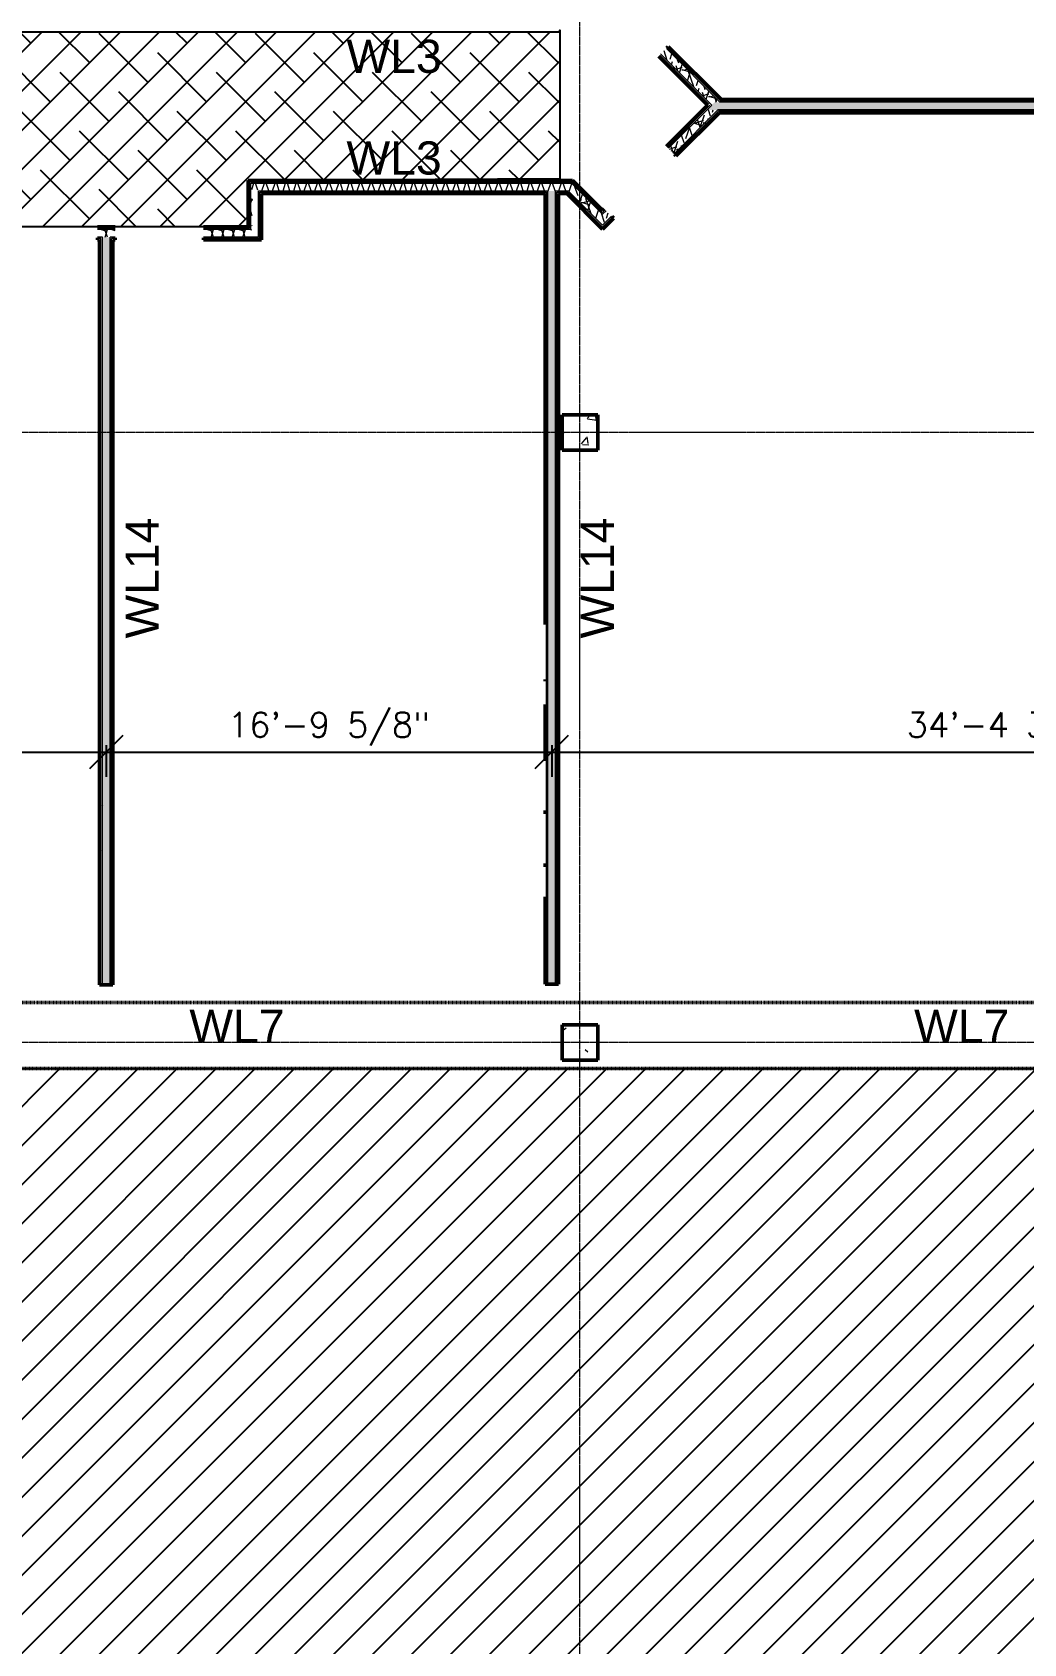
# Model space of a CAD drawing. Header units: inches. Extents: x -4294 to -464, y 9706 to 12475.
# Drawn here: x -2748 to -2300, y 10987 to 11716 of the extents above; entities that cross this region are included whole.
import ezdxf

# ---------------------------------------------------------------- set-up
doc = ezdxf.new("R2010")
doc.units = ezdxf.units.IN
doc.header["$MEASUREMENT"] = 0
doc.linetypes.add('Dash 1_16_', pattern=[0.125, 0.0625, -0.0625])
doc.linetypes.add('Grid Line 1_2_', pattern=[0.875, 0.5, -0.125, 0.125, -0.125])
for name, color, linetype, lineweight in [('0-3', 7, 'Continuous', 9), ('A-ANNO-DIMS', 211, 'Continuous', 9), ('A-WALL', 113, 'Continuous', 13), ('A-WALL-PATT-5', 111, 'Continuous', 9), ('C-PROP-LINE-2', 91, 'Dash 1_16_', 50), ('I-WALL-2', 2, 'Continuous', 50), ('S-COLS', 52, 'Continuous', 9), ('S-COLS-1', 250, 'Continuous', 50), ('S-GRID-1', 1, 'Grid Line 1_2_', 9)]:
    doc.layers.add(name, color=color, linetype=linetype, lineweight=lineweight)
doc.layers.add('LOAD_HATCH', color=8, linetype='Continuous')
doc.layers.add('loads', color=1, linetype='Continuous')
doc.styles.add('Arial', font='arial.ttf', dxfattribs={"height": 22.5})
doc.styles.add('Century Gothic', font='simplex.shx', dxfattribs={"height": 11.25})
doc.dimstyles.new('OD__1_8__Tol__', dxfattribs={"dimscale": 12, "dimtxt": 11.746893, "dimasz": 1.25, "dimexe": 0.9375, "dimexo": 0.625, "dimgap": 0.15625, "dimtad": 1, "dimdec": 3, "dimrnd": 0.125, "dimzin": 3, "dimdsep": 46, "dimlunit": 4, "dimtxsty": 'Century Gothic', "dimsah": 1, "dimcen": 0.09, "dimdle": 0.9375, "dimazin": 0, "dimtfac": 1, "dimtdec": 4, "dimtix": 1, "dimtmove": 0, "dimatfit": 3, "dimfxl": 1, "dimtvp": 1, "dimtfill": 1, "dimfrac": 2, "dimtolj": 1, "dimtzin": 0, "dimarcsym": 2})
pattern_1 = [(0, (3860.724, -12118.589), (38.4, 9.6), [1.584, -27.216, 1.584, -27.216, -153.6]), (0, (3860.724, -12118.589), (38.4, 9.6), [-57.6, 1.584, -56.016, 1.584, -27.216, -67.2]), (0, (3860.724, -12118.589), (38.4, 9.6), [-144, 1.584, -17.616, 1.584, -46.416]), (120, (3875.124, -12113.789), (-27.513844, 28.4553755), [1.584, -27.216, 1.584, -27.216, -153.6]), (120, (3875.124, -12113.789), (-27.513844, 28.4553755), [-57.6, 1.584, -56.016, 1.584, -27.216, -67.2]), (120, (3875.124, -12113.789), (-27.513844, 28.4553755), [-144, 1.584, -17.616, 1.584, -46.416]), (240, (3879.924, -12094.589), (-10.886156, -38.0553755), [1.584, -27.216, 1.584, -27.216, -153.6]), (240, (3879.924, -12094.589), (-10.886156, -38.0553755), [-57.6, 1.584, -56.016, 1.584, -27.216, -67.2]), (240, (3879.924, -12094.589), (-10.886156, -38.0553755), [-144, 1.584, -17.616, 1.584, -46.416])]
pattern_2 = [(161.57, (3861.3237, -12117.9894), (-4.80033747, -0.00041462), [0, -34.152, 3.792, 0]), (18.43, (3860.1237, -12117.9894), (-4.80033747, 0.00041462), [0, -34.152, 3.792, 0]), (108.43, (3861.3237, -12117.9894), (2.39913218, -12.00105099), [11.382, -26.562]), (71.57, (3860.1237, -12117.9894), (2.39913218, 12.00105099), [11.382, -26.562])]

# ---------------------------------------------------------------- blocks, each defined once
blk = doc.blocks.new('Family - ___-1870007-FLOOR PLAN - BASEMENT')
at = {"layer": 'C-PROP-LINE-2'}
blk.add_line((-2067.92, 11247.39), (-3400.05, 11247.39), dxfattribs=at)
blk = doc.blocks.new('Family - ___-1870574-FLOOR PLAN - BASEMENT')
at = {"layer": 'C-PROP-LINE-2'}
blk.add_line((-2098.26, 11277.29), (-3401.05, 11277.29), dxfattribs=at)
blk = doc.blocks.new('Concrete-Rectangular-Column - ONE-V7-FLOOR PLAN - BASEMENT')
at = {"layer": 'S-COLS'}
h = blk.add_hatch(dxfattribs=at)
h.set_pattern_fill('FP_10', color=256, style=0, pattern_type=2)
h.set_pattern_definition([(50, (2500.324, -11535.19), (34.4287, -3.01202), [3.6, -39.6]), (355, (2500.324, -11535.19), (-6.6596, 36.10481), [2.88, -31.68]), (100.451, (2503.193, -11535.44), (27.76876, 33.0931), [3.06, -33.655]), (46.184, (2500.324, -11525.59), (51.22752, -7.94535), [5.4, -59.4]), (96.636, (2504.593, -11526.25), (44.86319, 46.7577), [4.589, -50.482]), (351.184, (2500.324, -11525.59), (44.86417, 46.75745), [4.32, -47.52]), (21, (2505.124, -11527.99), (28.65176, -19.325734), [3.6, -39.6]), (326, (2505.124, -11527.99), (11.67934, 34.80662), [2.88, -31.68]), (71.451, (2507.51, -11529.6), (40.33096, 15.48132), [3.06, -33.655]), (37.5, (2500.324, -11535.189), (0.583112, 15.978979), [1.584, -29.712, 1.584, -30.576, -31.8]), (37.5, (2500.324, -11535.189), (0.583112, 15.978979), [-63.456, 1.584, -30.216]), (7.5, (2500.324, -11535.189), (12.62689, 18.932107), [1.584, -16.752, 1.584, -28.992, -12.12]), (7.5, (2500.324, -11535.189), (12.62689, 18.932107), [-48.912, 1.584, -10.536]), (327.5, (2489.62, -11535.189), (25.622992, -1.082799), [1.584, -10.416, 1.584, -35.856, -49.68]), (327.5, (2489.62, -11535.189), (25.622992, -1.082799), [-49.44, 1.584, -48.096]), (317.5, (2484.82, -11535.19), (27.99243, 4.80496), [1.584, -14.016, 1.584, -23.28, -35.28]), (317.5, (2484.82, -11535.19), (27.99243, 4.80496), [-40.464, 1.584, -33.696])])
h.paths.add_polyline_path([(8, -8), (8, 8), (-8, 8), (-8, -8), (7.14, -8)], flags=0)
at = {"layer": 'S-COLS-1'}
for p, q in [((8, 8), (-8, 8)), ((-8, 8), (-8, -8)), ((8, -8), (8, 8)), ((-8, -8), (8, -8))]:
    blk.add_line(p, q, dxfattribs=at)
blk = doc.blocks.new('Concrete-Rectangular-Column - ONE-V12-FLOOR PLAN - BASEMENT')
at = {"layer": 'S-COLS'}
h = blk.add_hatch(dxfattribs=at)
h.set_pattern_fill('FP_15', color=256, style=0, pattern_type=2)
h.set_pattern_definition([(50, (2500.324, -11187.19), (34.4287, -3.01202), [3.6, -39.6]), (355, (2500.324, -11187.19), (-6.6596, 36.10481), [2.88, -31.68]), (100.451, (2503.193, -11187.44), (27.76876, 33.0931), [3.06, -33.655]), (46.184, (2500.324, -11177.59), (51.22752, -7.94535), [5.4, -59.4]), (96.636, (2504.593, -11178.25), (44.86319, 46.7577), [4.589, -50.482]), (351.184, (2500.324, -11177.59), (44.86417, 46.75745), [4.32, -47.52]), (21, (2505.124, -11179.99), (28.65176, -19.325734), [3.6, -39.6]), (326, (2505.124, -11179.99), (11.67934, 34.80662), [2.88, -31.68]), (71.451, (2507.51, -11181.6), (40.33096, 15.48132), [3.06, -33.655]), (37.5, (2500.324, -11187.189), (0.583112, 15.978979), [1.584, -29.712, 1.584, -30.576, -31.8]), (37.5, (2500.324, -11187.189), (0.583112, 15.978979), [-63.456, 1.584, -30.216]), (7.5, (2500.324, -11187.189), (12.62689, 18.932107), [1.584, -16.752, 1.584, -28.992, -12.12]), (7.5, (2500.324, -11187.189), (12.62689, 18.932107), [-48.912, 1.584, -10.536]), (327.5, (2489.62, -11187.189), (25.622992, -1.082799), [1.584, -10.416, 1.584, -35.856, -49.68]), (327.5, (2489.62, -11187.189), (25.622992, -1.082799), [-49.44, 1.584, -48.096]), (317.5, (2484.82, -11187.19), (27.99243, 4.80496), [1.584, -14.016, 1.584, -23.28, -35.28]), (317.5, (2484.82, -11187.19), (27.99243, 4.80496), [-40.464, 1.584, -33.696])])
h.paths.add_polyline_path([(8, -8), (8, 8), (-8, 8), (-8, -8), (6.91, -8)], flags=0)
at = {"layer": 'S-COLS-1'}
for p, q in [((8, 8), (-8, 8)), ((-8, 8), (-8, -8)), ((8, -8), (8, 8)), ((-8, -8), (8, -8))]:
    blk.add_line(p, q, dxfattribs=at)
blk = doc.blocks.new('Family - ___-1870007-FLOOR PLAN - 1ST FLOOR')
at = {"layer": 'C-PROP-LINE-2'}
blk.add_line((-2067.92, 11247.39), (-3400.05, 11247.39), dxfattribs=at)
blk = doc.blocks.new('Family - ___-1870574-FLOOR PLAN - 1ST FLOOR')
at = {"layer": 'C-PROP-LINE-2'}
blk.add_line((-2098.26, 11277.29), (-3401.05, 11277.29), dxfattribs=at)
blk = doc.blocks.new('_Oblique')
at = {"color": 0, "linetype": 'ByBlock', "lineweight": -2}
blk.add_line((-0.5, -0.5), (0.5, 0.5), dxfattribs=at)
blk = doc.blocks.new('*D263')
at = {"layer": 'A-ANNO-DIMS', "color": 0, "lineweight": -2}
for p, q in [((-2916.32, 11393.73), (-2916.32, 11379.37)), ((-2714.72, 11393.73), (-2714.72, 11379.37)), ((-2927.57, 11390.62), (-2703.47, 11390.62))]:
    blk.add_line(p, q, dxfattribs=at)
at = {"layer": 'Defpoints', "color": 0}
for p in [(-2916.32, 11401.23), (-2714.72, 11401.23), (-2714.72, 11390.62)]:
    blk.add_point(p, dxfattribs=at)
at = {"layer": 'A-ANNO-DIMS', "color": 0, "lineweight": -2, "xscale": 15, "yscale": 15, "zscale": 15, "rotation": 180}
blk.add_blockref('_Oblique', (-2916.32, 11390.62), dxfattribs=at)
at = {"layer": 'A-ANNO-DIMS', "color": 0, "lineweight": -2, "xscale": 15, "yscale": 15, "zscale": 15}
blk.add_blockref('_Oblique', (-2714.72, 11390.62), dxfattribs=at)
at = {"layer": 'A-ANNO-DIMS', "color": 0, "insert": (-2815.52, 11401.07), "char_height": 11.25, "attachment_point": 5, "style": 'Century Gothic', "bg_fill": 3, "box_fill_scale": 1.25, "bg_fill_color": 257, "bg_fill_transparency": 0}
blk.add_mtext('\\A1;16\'-9 5/8"', dxfattribs=at)
blk = doc.blocks.new('*D264')
at = {"layer": 'A-ANNO-DIMS', "color": 0, "lineweight": -2}
for p, q in [((-2714.72, 11393.73), (-2714.72, 11379.37)), ((-2513.12, 11393.73), (-2513.12, 11379.37)), ((-2725.97, 11390.62), (-2501.87, 11390.62))]:
    blk.add_line(p, q, dxfattribs=at)
at = {"layer": 'Defpoints', "color": 0}
for p in [(-2714.72, 11401.23), (-2513.12, 11401.23), (-2513.12, 11390.62)]:
    blk.add_point(p, dxfattribs=at)
at = {"layer": 'A-ANNO-DIMS', "color": 0, "lineweight": -2, "xscale": 15, "yscale": 15, "zscale": 15, "rotation": 180}
blk.add_blockref('_Oblique', (-2714.72, 11390.62), dxfattribs=at)
at = {"layer": 'A-ANNO-DIMS', "color": 0, "lineweight": -2, "xscale": 15, "yscale": 15, "zscale": 15}
blk.add_blockref('_Oblique', (-2513.12, 11390.62), dxfattribs=at)
at = {"layer": 'A-ANNO-DIMS', "color": 0, "insert": (-2613.92, 11401.07), "char_height": 11.25, "attachment_point": 5, "style": 'Century Gothic', "bg_fill": 3, "box_fill_scale": 1.25, "bg_fill_color": 257, "bg_fill_transparency": 0}
blk.add_mtext('\\A1;16\'-9 5/8"', dxfattribs=at)
blk = doc.blocks.new('*D265')
at = {"layer": 'A-ANNO-DIMS', "color": 0, "lineweight": -2}
for p, q in [((-2513.12, 11393.73), (-2513.12, 11379.37)), ((-2100.32, 11393.73), (-2100.32, 11379.37)), ((-2524.37, 11390.62), (-2089.07, 11390.62))]:
    blk.add_line(p, q, dxfattribs=at)
at = {"layer": 'Defpoints', "color": 0}
for p in [(-2513.12, 11401.23), (-2100.32, 11401.23), (-2100.32, 11390.62)]:
    blk.add_point(p, dxfattribs=at)
at = {"layer": 'A-ANNO-DIMS', "color": 0, "lineweight": -2, "xscale": 15, "yscale": 15, "zscale": 15, "rotation": 180}
blk.add_blockref('_Oblique', (-2513.12, 11390.62), dxfattribs=at)
at = {"layer": 'A-ANNO-DIMS', "color": 0, "lineweight": -2, "xscale": 15, "yscale": 15, "zscale": 15}
blk.add_blockref('_Oblique', (-2100.32, 11390.62), dxfattribs=at)
at = {"layer": 'A-ANNO-DIMS', "color": 0, "insert": (-2306.72, 11401.07), "char_height": 11.25, "attachment_point": 5, "style": 'Century Gothic', "bg_fill": 3, "box_fill_scale": 1.25, "bg_fill_color": 257, "bg_fill_transparency": 0}
blk.add_mtext('\\A1;34\'-4 3/4"', dxfattribs=at)
blk = doc.blocks.new('zw$4457')
at = {"layer": 'A-WALL-PATT-5'}
h = blk.add_hatch(dxfattribs=at)
h.set_pattern_fill('FP_3', color=256, style=0, pattern_type=2)
h.set_pattern_definition(pattern_1)
h.paths.add_polyline_path([(1418.2875, -435.136), (1418.7294, -434.694), (1396.5661, -412.5306), (1396.1241, -412.9726), (1417.4036, -434.2521)], flags=0)
h = blk.add_hatch(dxfattribs=at)
h.set_pattern_fill('FP_3', color=256, style=0, pattern_type=2)
h.set_pattern_definition(pattern_1)
h.paths.add_polyline_path([(1419.1714, -435.136), (1419.6133, -434.694), (1397.008, -412.0887), (1396.5661, -412.5306), (1419.1493, -435.1138)], flags=0)
h = blk.add_hatch(dxfattribs=at)
h.set_pattern_fill('FP_19', color=256, style=0, pattern_type=2)
h.set_pattern_definition(pattern_2)
h.paths.add_polyline_path([(1420.0553, -435.136), (1421.3412, -433.85), (1423.719, -433.85), (1399.4829, -409.6138), (1397.008, -412.0887), (1419.6133, -434.694)], flags=0)
h = blk.add_hatch(dxfattribs=at)
h.set_pattern_fill('FP_3', color=256, style=0, pattern_type=2)
h.set_pattern_definition(pattern_1)
h.paths.add_polyline_path([(1371.0406, -483.2667), (1371.7477, -482.5596), (1371.3057, -482.1177), (1370.5986, -482.8248), (1370.7754, -483.0016)], flags=0)
h.paths.add_polyline_path([(1400.032, -454.2754), (1419.1493, -435.1138), (1418.7294, -434.694), (1399.59, -453.8334)], flags=0)
h = blk.add_hatch(dxfattribs=at)
h.set_pattern_fill('FP_19', color=256, style=0, pattern_type=2)
h.set_pattern_definition(pattern_2)
h.paths.add_polyline_path([(1373.0735, -487.0674), (1374.6394, -485.4513), (1372.1896, -483.0016), (1370.5986, -484.5926), (1373.0484, -487.0423)], flags=0)
h.paths.add_polyline_path([(1402.9488, -457.1922), (1422.791, -437.35), (1417.8412, -437.35), (1400.4739, -454.7173)], flags=0)
h = blk.add_hatch(dxfattribs=at)
h.set_pattern_fill('FP_19', color=256, style=0, pattern_type=2)
h.set_pattern_definition(pattern_2)
h.paths.add_polyline_path([(1734.0448, -437.35), (1754.9, -437.35), (1754.9, -433.85), (1421.3412, -433.85), (1417.8412, -437.35), (1691.6209, -437.35)], flags=0)
h = blk.add_hatch(dxfattribs=at)
h.set_pattern_fill('FP_3', color=256, style=0, pattern_type=2)
h.set_pattern_definition(pattern_1)
h.paths.add_polyline_path([(1422.166, -437.975), (1472.5355, -437.975), (1472.5355, -437.35), (1422.791, -437.35), (1422.4248, -437.7161)], flags=0)
h.paths.add_polyline_path([(1754.275, -437.975), (1754.9, -437.975), (1754.9, -437.35), (1476.0355, -437.35), (1476.0355, -437.975), (1734.0448, -437.975)], flags=0)
h = blk.add_hatch(dxfattribs=at)
h.set_pattern_fill('FP_3', color=256, style=0, pattern_type=2)
h.set_pattern_definition(pattern_1)
h.paths.add_polyline_path([(1754.5864, -433.85), (1754.9, -433.85), (1754.9, -433.225), (1476.0355, -433.225), (1476.0355, -433.6625), (1472.5355, -433.6625), (1472.5355, -433.225), (1423.094, -433.225), (1423.719, -433.85), (1734.0448, -433.85)], flags=0)
h = blk.add_hatch(dxfattribs=at)
h.set_pattern_fill('FP_3', color=256, style=0, pattern_type=2)
h.set_pattern_definition(pattern_1)
h.paths.add_polyline_path([(1754.5859, -433.225), (1754.9, -433.225), (1754.9, -432.6), (1476.0355, -432.6), (1476.0355, -433.225), (1734.0448, -433.225)], flags=0)
h.paths.add_polyline_path([(1424.2368, -433.225), (1472.5355, -433.225), (1472.5355, -432.6), (1423.3529, -432.6), (1423.9779, -433.225)], flags=0)
h = blk.add_hatch(dxfattribs=at)
h.set_pattern_fill('FP_3', color=256, style=0, pattern_type=2)
h.set_pattern_definition(pattern_1)
h.paths.add_polyline_path([(1373.5155, -487.5094), (1375.1064, -485.9184), (1374.6645, -485.4765), (1373.0735, -487.0674), (1373.4903, -487.4843)], flags=0)
h.paths.add_polyline_path([(1403.3907, -457.6341), (1423.0498, -437.975), (1422.166, -437.975), (1402.9488, -457.1922), (1403.2714, -457.5148)], flags=0)
h = blk.add_hatch(dxfattribs=at)
h.set_pattern_fill('FP_3', color=256, style=0, pattern_type=2)
h.set_pattern_definition(pattern_1)
h.paths.add_polyline_path([(1373.9574, -487.9513), (1375.5484, -486.3603), (1375.1064, -485.9184), (1373.5155, -487.5094), (1373.8411, -487.835)], flags=0)
h.paths.add_polyline_path([(1403.8327, -458.0761), (1423.3087, -438.6), (1422.4248, -438.6), (1403.3907, -457.6341)], flags=0)
h = blk.add_hatch(dxfattribs=at)
h.set_pattern_fill('FP_3', color=256, style=0, pattern_type=2)
h.set_pattern_definition(pattern_1)
h.paths.add_polyline_path([(1422.469, -438.6), (1472.5355, -438.6), (1472.5355, -437.975), (1423.0498, -437.975), (1422.4248, -438.6)], flags=0)
h.paths.add_polyline_path([(1754.5901, -438.6), (1754.9, -438.6), (1754.9, -437.975), (1476.0355, -437.975), (1476.0355, -438.6), (1754.275, -438.6)], flags=0)
h = blk.add_hatch(dxfattribs=at)
h.set_pattern_fill('FP_3', color=256, style=0, pattern_type=2)
h.set_pattern_definition(pattern_1)
h.paths.add_polyline_path([(1210.2, -469.875), (1356.765, -469.875), (1356.14, -469.25), (1210.2, -469.25)], flags=0)
h = blk.add_hatch(dxfattribs=at)
h.set_pattern_fill('FP_3', color=256, style=0, pattern_type=2)
h.set_pattern_definition(pattern_1)
h.paths.add_polyline_path([(1355.8811, -470.5), (1356.5061, -470.5), (1355.8811, -469.875), (1210.825, -469.875), (1210.825, -470.5), (1355.0563, -470.5)], flags=0)
h = blk.add_hatch(dxfattribs=at)
h.set_pattern_fill('FP_19', color=256, style=0, pattern_type=2)
h.set_pattern_definition(pattern_2)
h.paths.add_polyline_path([(1354.5386, -474), (1355.0563, -474), (1351.5563, -470.5), (1211.45, -470.5), (1211.45, -473.35), (1214.3, -473.35), (1214.95, -474), (1354.1724, -474)], flags=0)
h = blk.add_hatch(dxfattribs=at)
h.set_pattern_fill('FP_3', color=256, style=0, pattern_type=2)
h.set_pattern_definition(pattern_1)
h.paths.add_polyline_path([(1320.578, -474.625), (1345.85, -474.625), (1345.85, -474), (1215.575, -474.003), (1215.575, -474.625), (1302.5762, -474.625)], flags=0)
h.paths.add_polyline_path([(1349.35, -474.625), (1354.7974, -474.625), (1354.1724, -474), (1349.35, -474)], flags=0)
h = blk.add_hatch(dxfattribs=at)
h.set_pattern_fill('FP_19', color=256, style=0, pattern_type=2)
h.set_pattern_definition(pattern_2)
h.paths.add_polyline_path([(1345.85, -833.05), (1349.35, -833.05), (1349.35, -474), (1345.85, -474), (1345.85, -832.9785)], flags=0)
h = blk.add_hatch(dxfattribs=at)
h.set_pattern_fill('FP_19', color=256, style=0, pattern_type=2)
h.set_pattern_definition(pattern_2)
h.paths.add_polyline_path([(1370.5735, -489.5172), (1373.0484, -487.0423), (1356.5061, -470.5), (1351.5563, -470.5), (1370.1316, -489.0752)], flags=0)
h = blk.add_hatch(dxfattribs=at)
h.set_pattern_fill('FP_19', color=256, style=0, pattern_type=2)
h.set_pattern_definition(pattern_2)
h.paths.add_polyline_path([(1212.075, -490.2), (1212.075, -475.25), (1211.45, -475.25), (1211.45, -490.2)], flags=0)
h = blk.add_hatch(dxfattribs=at)
h.set_pattern_fill('FP_3', color=256, style=0, pattern_type=2)
h.set_pattern_definition(pattern_1)
h.paths.add_polyline_path([(1345.225, -833.05), (1345.225, -669.6), (1344.6, -669.6), (1344.6, -833.05)], flags=0)
h.paths.add_polyline_path([(1345.225, -666.1), (1345.225, -475.25), (1344.6, -475.25), (1344.6, -666.1)], flags=0)
h = blk.add_hatch(dxfattribs=at)
h.set_pattern_fill('FP_3', color=256, style=0, pattern_type=2)
h.set_pattern_definition(pattern_1)
h.paths.add_polyline_path([(1345.85, -833.05), (1345.85, -669.6), (1345.225, -669.6), (1345.225, -833.05)], flags=0)
h.paths.add_polyline_path([(1345.5584, -666.1), (1345.85, -666.1), (1345.85, -474.625), (1345.225, -474.625), (1345.225, -666.1)], flags=0)
h = blk.add_hatch(dxfattribs=at)
h.set_pattern_fill('FP_3', color=256, style=0, pattern_type=2)
h.set_pattern_definition(pattern_1)
h.paths.add_polyline_path([(1349.35, -680.3734), (1349.975, -680.338), (1349.975, -474.625), (1349.35, -474.625), (1349.35, -679.0097)], flags=0)
h.paths.add_polyline_path([(1349.975, -833.05), (1349.975, -680.3734), (1349.35, -680.3734), (1349.35, -833.05)], flags=0)
h = blk.add_hatch(dxfattribs=at)
h.set_pattern_fill('FP_3', color=256, style=0, pattern_type=2)
h.set_pattern_definition(pattern_1)
h.paths.add_polyline_path([(1350.6, -833.05), (1350.6, -680.3734), (1349.975, -680.3734), (1349.975, -833.05)], flags=0)
h.paths.add_polyline_path([(1349.975, -680.338), (1350.6, -680.3027), (1350.6, -475.25), (1349.975, -475.25), (1349.975, -679.0097)], flags=0)
h = blk.add_hatch(dxfattribs=at)
h.set_pattern_fill('FP_19', color=256, style=0, pattern_type=2)
h.set_pattern_definition(pattern_2)
h.paths.add_polyline_path([(1212.075, -494.95), (1212.075, -492.075), (1211.45, -491.45), (1190, -491.45), (1190, -494.95), (1210.3202, -494.95)], flags=0)
h.paths.add_polyline_path([(1149, -494.95), (1150, -494.95), (1150, -491.45), (1142, -491.45), (1142, -494.95), (1148.375, -494.95)], flags=0)
h.paths.add_polyline_path([(1102, -494.95), (1101.9854, -491.45), (1080.55, -491.45), (1079.925, -492.075), (1079.925, -494.95), (1100.0624, -494.95)], flags=0)
h = blk.add_hatch(dxfattribs=at)
h.set_pattern_fill('FP_3', color=256, style=0, pattern_type=2)
h.set_pattern_definition(pattern_1)
h.paths.add_polyline_path([(1210.2, -491.45), (1211.45, -491.45), (1211.45, -490.825), (1190, -490.825), (1190, -491.45)], flags=0)
h.paths.add_polyline_path([(1142, -491.45), (1150, -491.45), (1150, -490.825), (1142, -490.825), (1142, -491.3875)], flags=0)
h.paths.add_polyline_path([(1101.9854, -491.45), (1102, -491.4234), (1102, -490.825), (1080.55, -490.825), (1080.55, -491.45), (1100.0624, -491.45)], flags=0)
h = blk.add_hatch(dxfattribs=at)
h.set_pattern_fill('FP_3', color=256, style=0, pattern_type=2)
h.set_pattern_definition(pattern_1)
h.paths.add_polyline_path([(1211.45, -495.575), (1211.45, -494.95), (1190, -494.95), (1190, -495.575), (1210.3202, -495.575)], flags=0)
h.paths.add_polyline_path([(1150, -495.575), (1150, -494.95), (1147.75, -494.95), (1147.75, -495.575), (1149.6129, -495.575)], flags=0)
h.paths.add_polyline_path([(1144.25, -495.575), (1144.25, -494.95), (1142, -494.95), (1142, -495.575), (1143.625, -495.575)], flags=0)
h.paths.add_polyline_path([(1080.55, -495.575), (1102, -495.575), (1102, -494.95), (1080.55, -494.95), (1080.55, -495.0377)], flags=0)
h = blk.add_hatch(dxfattribs=at)
h.set_pattern_fill('FP_3', color=256, style=0, pattern_type=2)
h.set_pattern_definition(pattern_1)
h.paths.add_polyline_path([(1211.45, -496.2), (1211.45, -495.575), (1190, -495.575), (1190, -496.2), (1210.3202, -496.2)], flags=0)
h.paths.add_polyline_path([(1148.375, -496.2), (1150, -496.2), (1150, -495.575), (1148.375, -495.575)], flags=0)
h.paths.add_polyline_path([(1143.625, -496.2), (1143.625, -495.575), (1142, -495.575), (1142, -496.2), (1143, -496.2)], flags=0)
h.paths.add_polyline_path([(1080.55, -496.2), (1102, -496.2), (1102, -495.575), (1080.55, -495.575), (1080.55, -495.6758)], flags=0)
h = blk.add_hatch(dxfattribs=at)
h.set_pattern_fill('FP_3', color=256, style=0, pattern_type=2)
h.set_pattern_definition(pattern_1)
h.paths.add_polyline_path([(1210.825, -490.825), (1210.825, -490.2), (1190, -490.2), (1190, -490.825), (1210.3202, -490.825)], flags=0)
h.paths.add_polyline_path([(1142, -490.825), (1150, -490.825), (1150, -490.2), (1142, -490.2)], flags=0)
h.paths.add_polyline_path([(1081.175, -490.825), (1102, -490.825), (1102, -490.2), (1081.175, -490.2)], flags=0)
h = blk.add_hatch(dxfattribs=at)
h.set_pattern_fill('FP_3', color=256, style=0, pattern_type=2)
h.set_pattern_definition(pattern_1)
h.paths.add_polyline_path([(1144.25, -833.3), (1144.25, -495.575), (1143.625, -495.575), (1143.625, -833.3)], flags=0)
h = blk.add_hatch(dxfattribs=at)
h.set_pattern_fill('FP_19', color=256, style=0, pattern_type=2)
h.set_pattern_definition(pattern_2)
h.paths.add_polyline_path([(1144.25, -833.3), (1147.75, -833.3), (1147.75, -494.95), (1144.25, -494.95), (1144.25, -833.1281)], flags=0)
h = blk.add_hatch(dxfattribs=at)
h.set_pattern_fill('FP_3', color=256, style=0, pattern_type=2)
h.set_pattern_definition(pattern_1)
h.paths.add_polyline_path([(1148.375, -833.3), (1148.375, -495.575), (1147.75, -495.575), (1147.75, -833.3)], flags=0)
h = blk.add_hatch(dxfattribs=at)
h.set_pattern_fill('FP_3', color=256, style=0, pattern_type=2)
h.set_pattern_definition(pattern_1)
h.paths.add_polyline_path([(1143.625, -833.3), (1143.625, -496.2), (1143, -496.2), (1143, -833.3)], flags=0)
h = blk.add_hatch(dxfattribs=at)
h.set_pattern_fill('FP_3', color=256, style=0, pattern_type=2)
h.set_pattern_definition(pattern_1)
h.paths.add_polyline_path([(1149, -833.3), (1149, -496.2), (1148.375, -496.2), (1148.375, -833.3)], flags=0)
at = {"layer": 'A-WALL'}
for p, q in [((1396.5661, -412.5306), (1418.7294, -434.694)), ((1397.008, -412.0887), (1420.0553, -435.136)), ((1399.4829, -409.6138), (1423.719, -433.85)), ((1399.9248, -409.1719), (1423.9779, -433.225)), ((1419.1714, -435.136), (1400.032, -454.2754)), ((1420.0553, -435.136), (1400.4739, -454.7173)), ((1422.791, -437.35), (1402.9488, -457.1922)), ((1422.5912, -432.6), (1422.469, -432.6)), ((1422.5912, -432.6), (1422.5301, -432.6611)), ((1754.9, -437.35), (1422.791, -437.35)), ((1754.9, -433.85), (1423.719, -433.85)), ((1754.9, -433.225), (1423.9779, -433.225)), ((1423.0498, -437.975), (1403.3907, -457.6341)), ((1754.9, -437.975), (1423.0498, -437.975)), ((1210.825, -469.875), (1356.765, -469.875)), ((1210.825, -490.825), (1210.825, -469.875)), ((1211.45, -470.5), (1356.5061, -470.5)), ((1211.45, -491.45), (1211.45, -470.5)), ((1214.95, -474), (1345.85, -474)), ((1214.95, -494.95), (1214.95, -474)), ((1345.85, -833.05), (1345.85, -474)), ((1349.35, -833.05), (1349.35, -474)), ((1349.35, -474), (1355.0563, -474)), ((1370.5986, -489.5423), (1355.0563, -474)), ((1370.5986, -484.5926), (1356.5061, -470.5)), ((1370.5986, -483.7087), (1356.765, -469.875)), ((1215.575, -474.625), (1345.225, -474.625)), ((1215.575, -495.575), (1215.575, -474.625)), ((1345.225, -833.05), (1345.225, -474.625)), ((1349.975, -833.05), (1349.975, -474.625)), ((1349.975, -474.625), (1354.7974, -474.625)), ((1370.5986, -490.4262), (1354.7974, -474.625)), ((1371.7477, -482.5596), (1370.5986, -483.7087)), ((1372.1896, -483.0016), (1370.5986, -484.5926)), ((1374.6645, -485.4765), (1370.5986, -489.5423)), ((1375.1064, -485.9184), (1370.5986, -490.4262)), ((1150, -490.825), (1142, -490.825)), ((1150, -491.45), (1142, -491.45)), ((1144.25, -494.95), (1142, -494.95)), ((1143.625, -495.575), (1142, -495.575)), ((1143.625, -833.3), (1143.625, -495.575)), ((1144.25, -833.3), (1144.25, -494.95)), ((1147.75, -833.3), (1147.75, -494.95)), ((1150, -494.95), (1147.75, -494.95)), ((1148.375, -833.3), (1148.375, -495.575)), ((1150, -495.575), (1148.375, -495.575)), ((1210.825, -490.825), (1190, -490.825)), ((1211.45, -491.45), (1190, -491.45)), ((1214.95, -494.95), (1190, -494.95)), ((1215.575, -495.575), (1190, -495.575))]:
    blk.add_line(p, q, dxfattribs=at)
at = {"layer": 'I-WALL-2'}
for p, q in [((1396.1241, -412.9726), (1418.2875, -435.136)), ((1400.3668, -408.7299), (1399.6597, -409.437)), ((1424.2368, -432.6), (1400.3668, -408.7299)), ((1418.2875, -435.136), (1399.59, -453.8334)), ((1754.9, -432.6), (1424.2368, -432.6)), ((1403.8327, -458.0761), (1423.3087, -438.6)), ((1423.3087, -438.6), (1754.9, -438.6)), ((1403.1256, -457.369), (1403.8327, -458.0761)), ((1357.0238, -469.25), (1210.2, -469.25)), ((1210.2, -469.25), (1210.2, -490.2)), ((1370.5986, -482.8248), (1357.0238, -469.25)), ((1216.2, -475.25), (1344.6, -475.25)), ((1216.2, -496.2), (1216.2, -475.25)), ((1344.6, -475.25), (1344.6, -670.225)), ((1350.6, -833.05), (1350.6, -475.25)), ((1350.6, -475.25), (1354.5386, -475.25)), ((1354.5386, -475.25), (1370.5986, -491.3101)), ((1371.3057, -482.1177), (1370.5986, -482.8248)), ((1370.5986, -491.3101), (1375.5484, -486.3603)), ((1375.5484, -486.3603), (1374.8413, -485.6532)), ((1150, -490.2), (1142, -490.2)), ((1142, -495.2), (1142, -496.2)), ((1150, -496.2), (1150, -495.2)), ((1210.2, -490.2), (1190, -490.2)), ((1190, -495.2), (1190, -496.2)), ((1142, -496.2), (1143, -496.2)), ((1143, -496.2), (1143, -833.3)), ((1149, -833.3), (1149, -496.2)), ((1149, -496.2), (1150, -496.2)), ((1190, -496.2), (1216.2, -496.2)), ((1344.6, -695.225), (1344.6, -695.975)), ((1344.6, -706.475), (1344.6, -731.975)), ((1344.6, -754.475), (1344.6, -755.975)), ((1344.6, -778.475), (1344.6, -779.975)), ((1344.6, -793.475), (1344.6, -833.05)), ((1143, -833.3), (1149, -833.3)), ((1344.6, -833.05), (1350.6, -833.05))]:
    blk.add_line(p, q, dxfattribs=at)
at = {"layer": 'C-PROP-LINE-2'}
for name in ['Family - ___-1870007-FLOOR PLAN - 1ST FLOOR', 'Family - ___-1870574-FLOOR PLAN - 1ST FLOOR']:
    blk.add_blockref(name, (3860.7237, -12118.5894), dxfattribs=at)
at = {"layer": 'A-ANNO-DIMS'}
dim = blk.add_linear_dim(base=(1146, -727.9653), p1=(944.4, -717.3587), p2=(1146, -717.3587), dimstyle='OD__1_8__Tol__', override={"dimpost": '<>', "dimfxl": 201.6}, dxfattribs=at)
dim.commit()
dim.dimension.update_dxf_attribs({"geometry": '*D263', "text_midpoint": (1045.2, -717.5189), "insert": (3860.7237, -12118.5894)})
dim = blk.add_linear_dim(base=(1347.6, -727.9653), p1=(1146, -717.3587), p2=(1347.6, -717.3587), dimstyle='OD__1_8__Tol__', override={"dimpost": '<>', "dimfxl": 201.6}, dxfattribs=at)
dim.commit()
dim.dimension.update_dxf_attribs({"geometry": '*D264', "text_midpoint": (1246.8, -717.5189), "insert": (3860.7237, -12118.5894)})
dim = blk.add_linear_dim(base=(1760.4, -727.9653), p1=(1347.6, -717.3587), p2=(1760.4, -717.3587), dimstyle='OD__1_8__Tol__', override={"dimpost": '<>', "dimfxl": 412.8}, dxfattribs=at)
dim.commit()
dim.dimension.update_dxf_attribs({"geometry": '*D265', "text_midpoint": (1554, -717.5189), "insert": (3860.7237, -12118.5894)})

msp = doc.modelspace()

# ---------------------------------------------------------------- linework, layer by layer
at = {"layer": 'S-GRID-1'}
for p, q in [((-2500.3237, 9836.1797), (-2500.3237, 12413.7371)), ((-464.451, 11535.1894), (-4232.1914, 11535.1894)), ((-464.451, 11259.1894), (-4232.1914, 11259.1894))]:
    msp.add_line(p, q, dxfattribs=at)

# ---------------------------------------------------------------- block references
at = {"layer": '0-3'}
for name, p in [('Concrete-Rectangular-Column - ONE-V7-FLOOR PLAN - BASEMENT', (-2500.3237, 11535.1894)), ('Concrete-Rectangular-Column - ONE-V12-FLOOR PLAN - BASEMENT', (-2500.3237, 11259.1894))]:
    msp.add_blockref(name, p, dxfattribs=at)
at = {"layer": 'C-PROP-LINE-2'}
for name in ['Family - ___-1870007-FLOOR PLAN - BASEMENT', 'Family - ___-1870574-FLOOR PLAN - BASEMENT']:
    msp.add_blockref(name, (0, 0), dxfattribs=at)

# ---------------------------------------------------------------- next in the draw order: block references
msp.add_blockref('zw$4457', (-3860.7237, 12118.5894))

# ---------------------------------------------------------------- next in the draw order: hatches: boundary and pattern name
at = {"layer": 'LOAD_HATCH'}
h = msp.add_hatch(dxfattribs=at)
h.set_pattern_fill('ANSI31', color=256, scale=100, style=0)
h.paths.add_polyline_path([(-3400.0487, 11247.3894), (-2067.9237, 11247.3894), (-2067.9237, 12077.1894), (-1943.3237, 12077.1894), (-1943.3237, 9901.1894), (-3819.3237, 9901.1894), (-3819.3237, 9980.1894), (-2067.9237, 9980.1894), (-2067.9237, 10851.3894), (-3400.0487, 10851.3894)])
h = msp.add_hatch(dxfattribs=at)
h.set_pattern_fill('ANSI38', color=256, scale=100, style=0)
h.paths.add_polyline_path([(-2509.5206, 11717.2644), (-2509.5206, 11650), (-2650.5237, 11649.3394), (-2650.5237, 11628.3894), (-2718.7237, 11628.3894), (-2778.9237, 11628.3894), (-2778.9237, 11649.3394), (-3139.1237, 11648.3394), (-3140.1237, 11473.5394), (-3371.8737, 11473.7894), (-3371.8737, 11277.2894), (-3401.0487, 11277.2894), (-3408.9237, 10449.4394), (-2503.6999, 10449.4394), (-2509.5206, 10381.5144), (-3072.9237, 10382.1394), (-3418.5237, 10382.7894), (-3481.3237, 10382.7894), (-3477.9737, 10412.7894), (-3477.9737, 11244.3894), (-3481.3237, 11530.9894), (-3199.9987, 11535.1894), (-3199.9987, 11783.3644), (-3744.5362, 11783.3644), (-3744.5362, 11847.1894), (-3140.1237, 11834.1519), (-3140.1237, 11716.6394), (-2509.5206, 11716.6394)])

# ---------------------------------------------------------------- next in the draw order: linework, layer by layer
msp.add_lwpolyline([(-3400.0487, 11247.3894), (-2067.9237, 11247.3894), (-2067.9237, 12077.1894), (-1943.3237, 12077.1894), (-1943.3237, 9901.1894), (-3819.3237, 9901.1894), (-3819.3237, 9980.1894), (-2067.9237, 9980.1894), (-2067.9237, 10851.3894), (-3400.0487, 10851.3894)], close=True, dxfattribs=at)
msp.add_lwpolyline([(-3477.9737, 10412.7894), (-3477.9737, 11244.3894), (-3481.3237, 11530.9894), (-3199.9987, 11535.1894), (-3199.9987, 11783.3644), (-3744.5362, 11783.3644), (-3744.5362, 11847.1894), (-3140.1237, 11834.1519), (-3140.1237, 11716.6394), (-2509.5206, 11716.6394), (-2509.5206, 11717.2644), (-2509.5206, 11650), (-2650.5237, 11649.3394), (-2650.5237, 11628.3894), (-2718.7237, 11628.3894), (-2778.9237, 11628.3894), (-2778.9237, 11649.3394), (-3139.1237, 11648.3394), (-3140.1237, 11473.5394), (-3371.8737, 11473.7894), (-3371.8737, 11277.2894), (-3401.0487, 11277.2894), (-3408.9237, 10449.4394)], dxfattribs=at)

# ---------------------------------------------------------------- next in the draw order: texts
at = {"layer": 'loads', "char_height": 15, "width": 29.92125, "attachment_point": 1, "style": 'Arial'}
for s, insert in [('WL3', (-2606, 11713)), ('WL3', (-2606, 11667)), ('WL7', (-2677.1212, 11273.9876)), ('WL7', (-2677.1212, 11273.9876)), ('WL7', (-2349.1212, 11273.9876))]:
    msp.add_mtext(s, dxfattribs=dict(at, insert=insert))
at = {"layer": 'loads', "char_height": 15, "width": 29.92125, "attachment_point": 1, "rotation": 90, "style": 'Arial'}
for insert in [(-2706, 11442), (-2500, 11442)]:
    msp.add_mtext('WL14', dxfattribs=dict(at, insert=insert))

doc.saveas('drawing.dxf')
